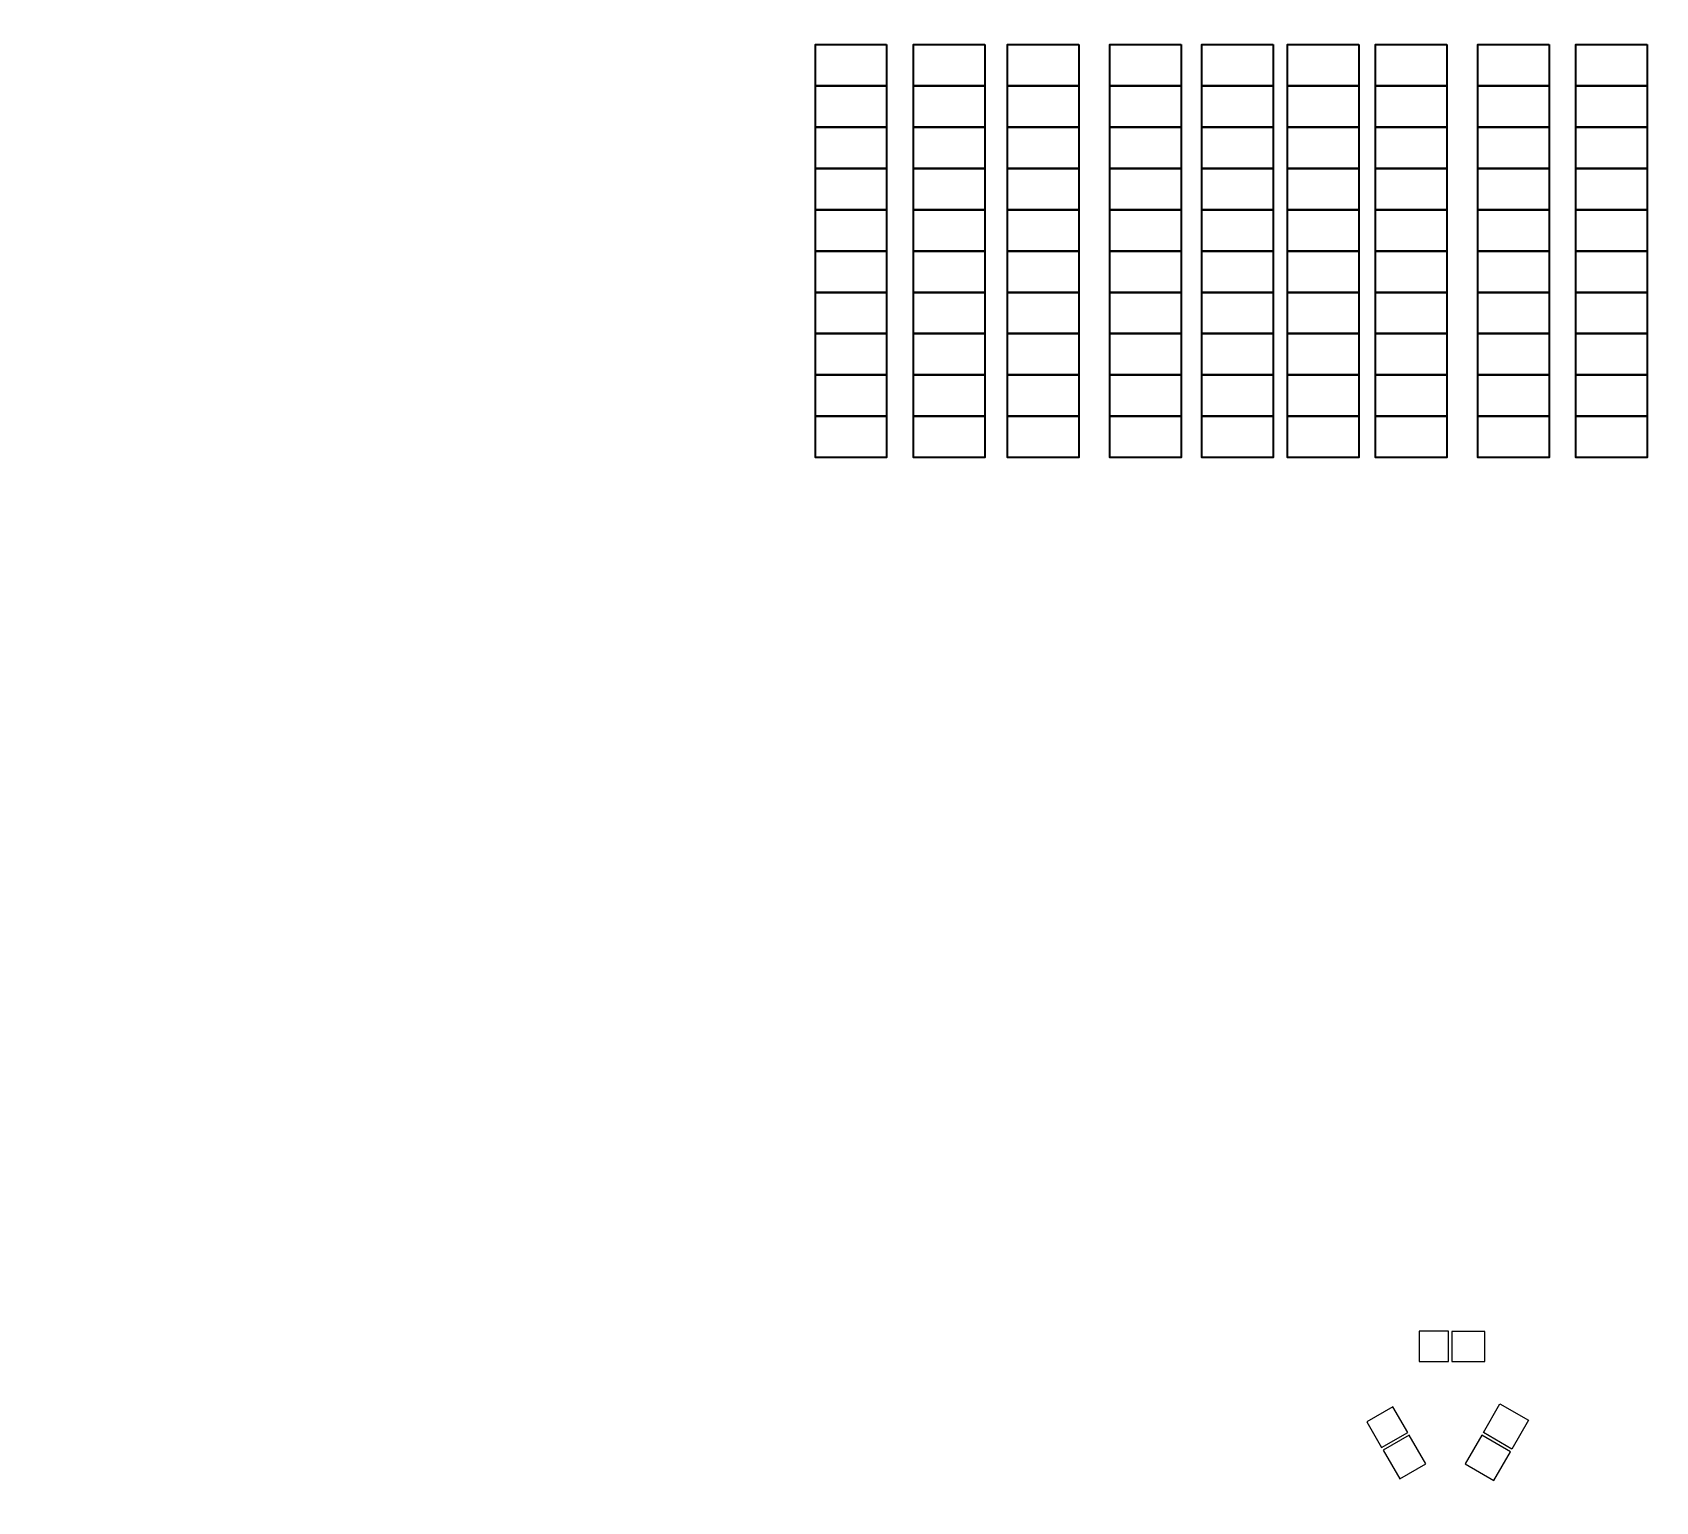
# Model space of a CAD drawing. Header units: metres. Extents: x 256329 to 886268, y -249371 to 355.
# Drawn here: x 285514.3 to 285646.3, y -882 to -762.4 of the extents above; entities that cross this region are included whole.
import ezdxf

# ---------------------------------------------------------------- set-up
doc = ezdxf.new("R2010")
doc.units = ezdxf.units.M
doc.header["$MEASUREMENT"] = 0
doc.linetypes.add('CONTINULUS', pattern=[0])
for name, color, linetype in [('BLK_2_FLR_-2_LIFT_1', 7, 'Continuous'), ('BLK_2_FLR_-2_LIFT_2', 7, 'Continuous'), ('BLK_2_FLR_-2_LIFT_4', 7, 'Continuous'), ('STACK_PARKING', 7, 'Continuous')]:
    doc.layers.add(name, color=color, linetype=linetype)
for name, color, linetype, lineweight in [('BLK_2_FLR_-2_LIFT_3', 7, 'Continuous', 0), ('BLK_2_FLR_-2_LIFT_5', 7, 'Continuous', 0), ('BLK_2_FLR_-2_LIFT_6', 7, 'Continuous', 0)]:
    doc.layers.add(name, color=color, linetype=linetype, lineweight=lineweight)

msp = doc.modelspace()

# ---------------------------------------------------------------- linework, layer by layer
at = {"layer": 'BLK_2_FLR_-2_LIFT_1', "color": 1, "linetype": 'ByBlock', "lineweight": 9, "elevation": 0.042641}
msp.add_lwpolyline([(285629.747281, -870.595578), (285632.447894, -870.595578), (285632.447894, -868.146253), (285629.747281, -868.146253)], close=True, dxfattribs=at)
at = {"layer": 'BLK_2_FLR_-2_LIFT_2', "color": 1, "linetype": 'ByBlock', "lineweight": 9, "elevation": 0.042641}
msp.add_lwpolyline([(285627.097894, -870.594239), (285629.498507, -870.594239), (285629.498507, -868.14484), (285627.097894, -868.14484)], close=True, dxfattribs=at)
at = {"layer": 'BLK_2_FLR_-2_LIFT_3', "color": 1, "linetype": 'ByBlock', "lineweight": 9, "elevation": 0.159638}
msp.add_lwpolyline([(285624.961109, -874.292571), (285622.834016, -875.506007), (285624.043401, -877.602824), (285626.17638, -876.371219)], close=True, dxfattribs=at)
at = {"layer": 'BLK_2_FLR_-2_LIFT_4', "color": 1, "linetype": 'ByBlock', "lineweight": 9, "elevation": 0.042641}
msp.add_lwpolyline([(285627.641369, -878.930184), (285626.289408, -876.593048), (285624.168095, -877.818826), (285625.520056, -880.155962)], close=True, dxfattribs=at)
at = {"layer": 'BLK_2_FLR_-2_LIFT_5', "color": 1, "linetype": 'ByBlock', "lineweight": 9, "elevation": 0.042641}
msp.add_lwpolyline([(285634.533454, -877.946153), (285632.195119, -876.596268), (285630.845234, -878.934603), (285633.183569, -880.284488)], close=True, dxfattribs=at)
at = {"layer": 'BLK_2_FLR_-2_LIFT_6', "color": 2, "linetype": 'ByBlock', "lineweight": 9, "elevation": 0.124096}
msp.add_lwpolyline([(285633.677012, -874.045472), (285636.003216, -875.388354), (285634.653331, -877.726689), (285632.324567, -876.382329)], close=True, dxfattribs=at)
at = {"layer": 'STACK_PARKING', "color": 7, "linetype": 'CONTINULUS', "ltscale": 0.05}
for points in [[(285583.774582, -763.425575), (285583.774582, -766.785575), (285577.972712, -766.785575), (285577.972712, -763.425575)], [(285591.765739, -763.425575), (285591.765739, -766.785575), (285585.963869, -766.785575), (285585.963869, -763.425575)], [(285599.416336, -763.425575), (285599.416336, -766.785575), (285593.614467, -766.785575), (285593.614467, -763.425575)], [(285607.748052, -763.425575), (285607.748052, -766.785575), (285601.946183, -766.785575), (285601.946183, -763.425575)], [(285615.228891, -763.425575), (285615.228891, -766.785575), (285609.427022, -766.785575), (285609.427022, -763.425575)], [(285622.200454, -763.425575), (285622.200454, -766.785575), (285616.398585, -766.785575), (285616.398585, -763.425575)], [(285629.341776, -763.425575), (285629.341776, -766.785575), (285623.539906, -766.785575), (285623.539906, -763.425575)], [(285637.673491, -763.425575), (285637.673491, -766.785575), (285631.871622, -766.785575), (285631.871622, -763.425575)], [(285645.664648, -763.425575), (285645.664648, -766.785575), (285639.862779, -766.785575), (285639.862779, -763.425575)], [(285583.774582, -766.785575), (285583.774582, -770.145575), (285577.972712, -770.145575), (285577.972712, -766.785575)], [(285591.765739, -766.785575), (285591.765739, -770.145575), (285585.963869, -770.145575), (285585.963869, -766.785575)], [(285599.416336, -766.785575), (285599.416336, -770.145575), (285593.614467, -770.145575), (285593.614467, -766.785575)], [(285607.748052, -766.785575), (285607.748052, -770.145575), (285601.946183, -770.145575), (285601.946183, -766.785575)], [(285615.228891, -766.785575), (285615.228891, -770.145575), (285609.427022, -770.145575), (285609.427022, -766.785575)], [(285622.200454, -766.785575), (285622.200454, -770.145575), (285616.398585, -770.145575), (285616.398585, -766.785575)], [(285629.341776, -766.785575), (285629.341776, -770.145575), (285623.539906, -770.145575), (285623.539906, -766.785575)], [(285637.673491, -766.785575), (285637.673491, -770.145575), (285631.871622, -770.145575), (285631.871622, -766.785575)], [(285645.664648, -766.785575), (285645.664648, -770.145575), (285639.862779, -770.145575), (285639.862779, -766.785575)], [(285583.774582, -770.145575), (285583.774582, -773.505575), (285577.972712, -773.505575), (285577.972712, -770.145575)], [(285591.765739, -770.145575), (285591.765739, -773.505575), (285585.963869, -773.505575), (285585.963869, -770.145575)], [(285599.416336, -770.145575), (285599.416336, -773.505575), (285593.614467, -773.505575), (285593.614467, -770.145575)], [(285607.748052, -770.145575), (285607.748052, -773.505575), (285601.946183, -773.505575), (285601.946183, -770.145575)], [(285615.228891, -770.145575), (285615.228891, -773.505575), (285609.427022, -773.505575), (285609.427022, -770.145575)], [(285622.200454, -770.145575), (285622.200454, -773.505575), (285616.398585, -773.505575), (285616.398585, -770.145575)], [(285629.341776, -770.145575), (285629.341776, -773.505575), (285623.539906, -773.505575), (285623.539906, -770.145575)], [(285637.673491, -770.145575), (285637.673491, -773.505575), (285631.871622, -773.505575), (285631.871622, -770.145575)], [(285645.664648, -770.145575), (285645.664648, -773.505575), (285639.862779, -773.505575), (285639.862779, -770.145575)], [(285583.774582, -773.505575), (285583.774582, -776.865575), (285577.972712, -776.865575), (285577.972712, -773.505575)], [(285591.765739, -773.505575), (285591.765739, -776.865575), (285585.963869, -776.865575), (285585.963869, -773.505575)], [(285599.416336, -773.505575), (285599.416336, -776.865575), (285593.614467, -776.865575), (285593.614467, -773.505575)], [(285607.748052, -773.505575), (285607.748052, -776.865575), (285601.946183, -776.865575), (285601.946183, -773.505575)], [(285615.228891, -773.505575), (285615.228891, -776.865575), (285609.427022, -776.865575), (285609.427022, -773.505575)], [(285622.200454, -773.505575), (285622.200454, -776.865575), (285616.398585, -776.865575), (285616.398585, -773.505575)], [(285629.341776, -773.505575), (285629.341776, -776.865575), (285623.539906, -776.865575), (285623.539906, -773.505575)], [(285637.673491, -773.505575), (285637.673491, -776.865575), (285631.871622, -776.865575), (285631.871622, -773.505575)], [(285645.664648, -773.505575), (285645.664648, -776.865575), (285639.862779, -776.865575), (285639.862779, -773.505575)], [(285583.774582, -776.865575), (285583.774582, -780.225575), (285577.972712, -780.225575), (285577.972712, -776.865575)], [(285591.765739, -776.865575), (285591.765739, -780.225575), (285585.963869, -780.225575), (285585.963869, -776.865575)], [(285599.416336, -776.865575), (285599.416336, -780.225575), (285593.614467, -780.225575), (285593.614467, -776.865575)], [(285607.748052, -776.865575), (285607.748052, -780.225575), (285601.946183, -780.225575), (285601.946183, -776.865575)], [(285615.228891, -776.865575), (285615.228891, -780.225575), (285609.427022, -780.225575), (285609.427022, -776.865575)], [(285622.200454, -776.865575), (285622.200454, -780.225575), (285616.398585, -780.225575), (285616.398585, -776.865575)], [(285629.341776, -776.865575), (285629.341776, -780.225575), (285623.539906, -780.225575), (285623.539906, -776.865575)], [(285637.673491, -776.865575), (285637.673491, -780.225575), (285631.871622, -780.225575), (285631.871622, -776.865575)], [(285645.664648, -776.865575), (285645.664648, -780.225575), (285639.862779, -780.225575), (285639.862779, -776.865575)], [(285583.774582, -780.225575), (285583.774582, -783.585575), (285577.972712, -783.585575), (285577.972712, -780.225575)], [(285591.765739, -780.225575), (285591.765739, -783.585575), (285585.963869, -783.585575), (285585.963869, -780.225575)], [(285599.416336, -780.225575), (285599.416336, -783.585575), (285593.614467, -783.585575), (285593.614467, -780.225575)], [(285607.748052, -780.225575), (285607.748052, -783.585575), (285601.946183, -783.585575), (285601.946183, -780.225575)], [(285615.228891, -780.225575), (285615.228891, -783.585575), (285609.427022, -783.585575), (285609.427022, -780.225575)], [(285622.200454, -780.225575), (285622.200454, -783.585575), (285616.398585, -783.585575), (285616.398585, -780.225575)], [(285629.341776, -780.225575), (285629.341776, -783.585575), (285623.539906, -783.585575), (285623.539906, -780.225575)], [(285637.673491, -780.225575), (285637.673491, -783.585575), (285631.871622, -783.585575), (285631.871622, -780.225575)], [(285645.664648, -780.225575), (285645.664648, -783.585575), (285639.862779, -783.585575), (285639.862779, -780.225575)], [(285583.774582, -783.585575), (285583.774582, -786.946695), (285577.972712, -786.946695), (285577.972712, -783.585575)], [(285591.765739, -783.585575), (285591.765739, -786.946695), (285585.963869, -786.946695), (285585.963869, -783.585575)], [(285599.416336, -783.585575), (285599.416336, -786.946695), (285593.614467, -786.946695), (285593.614467, -783.585575)], [(285607.748052, -783.585575), (285607.748052, -786.946695), (285601.946183, -786.946695), (285601.946183, -783.585575)], [(285615.228891, -783.585575), (285615.228891, -786.946695), (285609.427022, -786.946695), (285609.427022, -783.585575)], [(285622.200454, -783.585575), (285622.200454, -786.946695), (285616.398585, -786.946695), (285616.398585, -783.585575)], [(285629.341776, -783.585575), (285629.341776, -786.946695), (285623.539906, -786.946695), (285623.539906, -783.585575)], [(285637.673491, -783.585575), (285637.673491, -786.946695), (285631.871622, -786.946695), (285631.871622, -783.585575)], [(285645.664648, -783.585575), (285645.664648, -786.946695), (285639.862779, -786.946695), (285639.862779, -783.585575)], [(285583.774582, -786.946695), (285583.774582, -790.306695), (285577.972712, -790.306695), (285577.972712, -786.946695)], [(285591.765739, -786.946695), (285591.765739, -790.306695), (285585.963869, -790.306695), (285585.963869, -786.946695)], [(285599.416336, -786.946695), (285599.416336, -790.306695), (285593.614467, -790.306695), (285593.614467, -786.946695)], [(285607.748052, -786.946695), (285607.748052, -790.306695), (285601.946183, -790.306695), (285601.946183, -786.946695)], [(285615.228891, -786.946695), (285615.228891, -790.306695), (285609.427022, -790.306695), (285609.427022, -786.946695)], [(285622.200454, -786.946695), (285622.200454, -790.306695), (285616.398585, -790.306695), (285616.398585, -786.946695)], [(285629.341776, -786.946695), (285629.341776, -790.306695), (285623.539906, -790.306695), (285623.539906, -786.946695)], [(285637.673491, -786.946695), (285637.673491, -790.306695), (285631.871622, -790.306695), (285631.871622, -786.946695)], [(285645.664648, -786.946695), (285645.664648, -790.306695), (285639.862779, -790.306695), (285639.862779, -786.946695)], [(285583.774582, -790.306695), (285583.774582, -793.666695), (285577.972712, -793.666695), (285577.972712, -790.306695)], [(285591.765739, -790.306695), (285591.765739, -793.666695), (285585.963869, -793.666695), (285585.963869, -790.306695)], [(285599.416336, -790.306695), (285599.416336, -793.666695), (285593.614467, -793.666695), (285593.614467, -790.306695)], [(285607.748052, -790.306695), (285607.748052, -793.666695), (285601.946183, -793.666695), (285601.946183, -790.306695)], [(285615.228891, -790.306695), (285615.228891, -793.666695), (285609.427022, -793.666695), (285609.427022, -790.306695)], [(285622.200454, -790.306695), (285622.200454, -793.666695), (285616.398585, -793.666695), (285616.398585, -790.306695)], [(285629.341776, -790.306695), (285629.341776, -793.666695), (285623.539906, -793.666695), (285623.539906, -790.306695)], [(285637.673491, -790.306695), (285637.673491, -793.666695), (285631.871622, -793.666695), (285631.871622, -790.306695)], [(285645.664648, -790.306695), (285645.664648, -793.666695), (285639.862779, -793.666695), (285639.862779, -790.306695)], [(285583.774582, -793.666695), (285583.774582, -797.027815), (285577.972712, -797.027815), (285577.972712, -793.666695)], [(285591.765739, -793.666695), (285591.765739, -797.027815), (285585.963869, -797.027815), (285585.963869, -793.666695)], [(285599.416336, -793.666695), (285599.416336, -797.027815), (285593.614467, -797.027815), (285593.614467, -793.666695)], [(285607.748052, -793.666695), (285607.748052, -797.027815), (285601.946183, -797.027815), (285601.946183, -793.666695)], [(285615.228891, -793.666695), (285615.228891, -797.027815), (285609.427022, -797.027815), (285609.427022, -793.666695)], [(285622.200454, -793.666695), (285622.200454, -797.027815), (285616.398585, -797.027815), (285616.398585, -793.666695)], [(285629.341776, -793.666695), (285629.341776, -797.027815), (285623.539906, -797.027815), (285623.539906, -793.666695)], [(285637.673491, -793.666695), (285637.673491, -797.027815), (285631.871622, -797.027815), (285631.871622, -793.666695)], [(285645.664648, -793.666695), (285645.664648, -797.027815), (285639.862779, -797.027815), (285639.862779, -793.666695)]]:
    msp.add_lwpolyline(points, close=True, dxfattribs=at)

doc.saveas('drawing.dxf')
